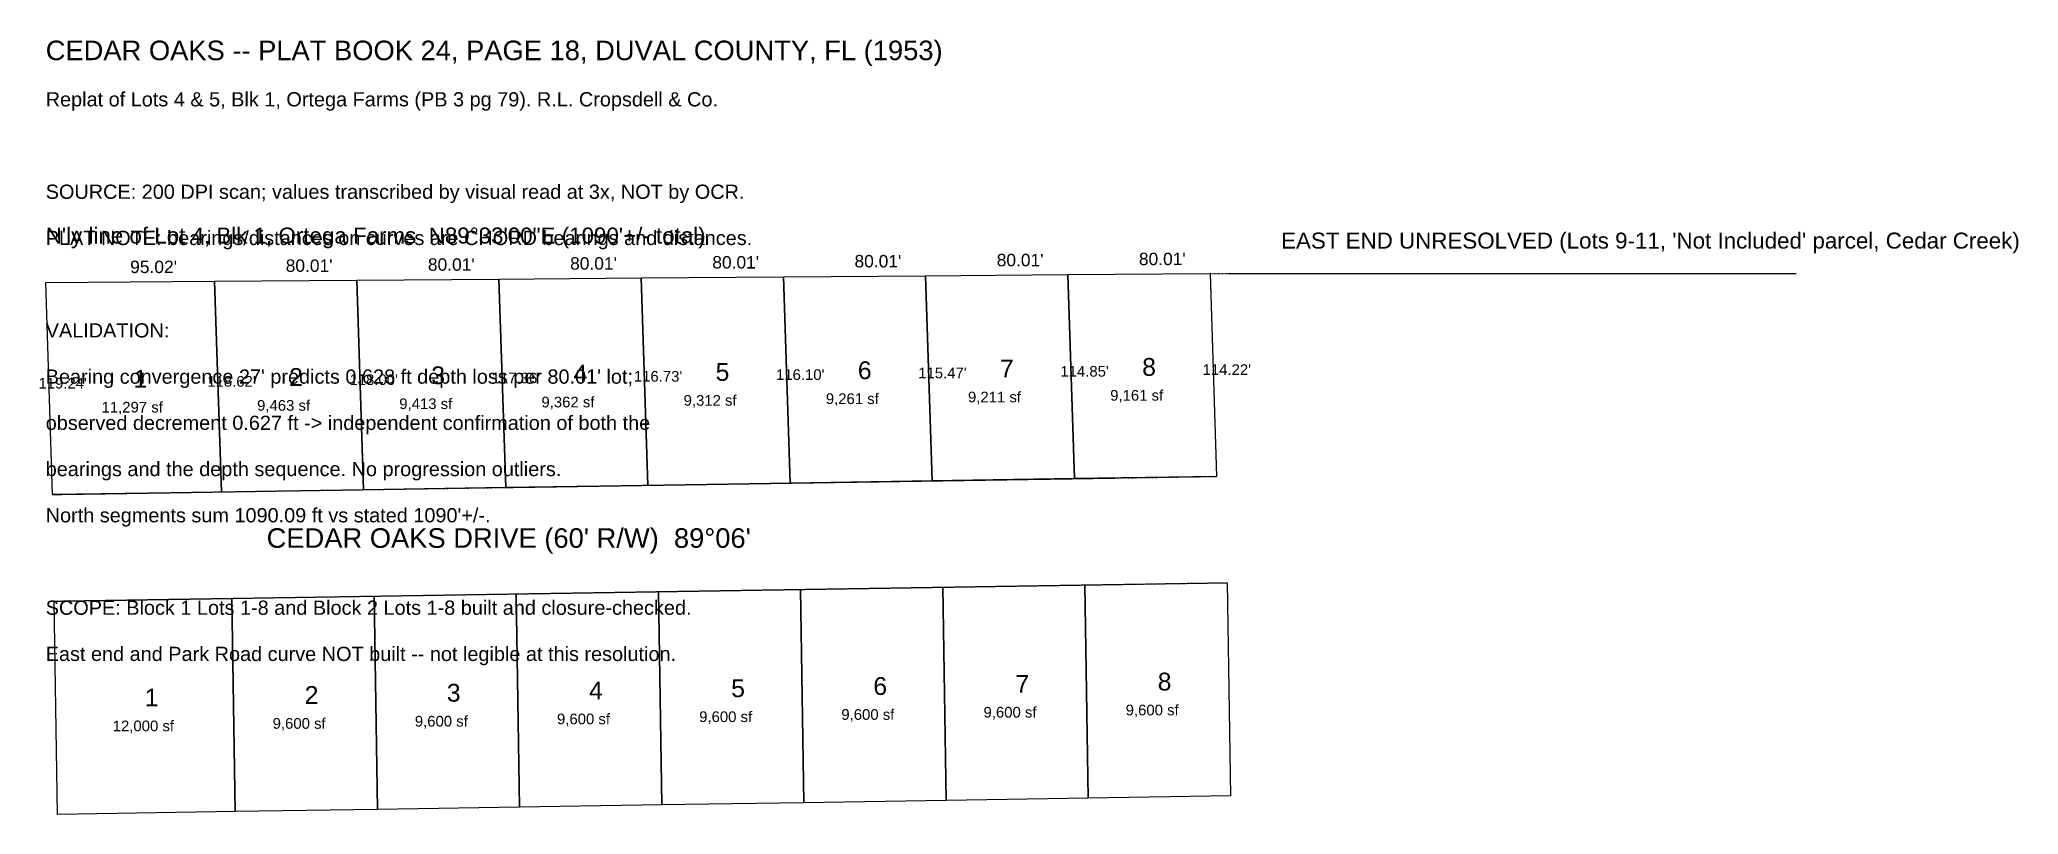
# Model space of a CAD drawing. Extents: x -3 to 1110, y -299 to 137.
import ezdxf

# ---------------------------------------------------------------- set-up
doc = ezdxf.new("R2010")
doc.units = 0
doc.linetypes.add('DASHED', pattern=[0.75, 0.5, -0.25])
for name, color, linetype in [('BOUNDARY', 7, 'CONTINUOUS'), ('DIM-LABELS', 3, 'CONTINUOUS'), ('LOT_LINE', 4, 'CONTINUOUS'), ('ROW_STREET', 2, 'DASHED'), ('TEXT-LABELS', 7, 'CONTINUOUS'), ('TITLEBLOCK', 2, 'CONTINUOUS'), ('UNRESOLVED', 1, 'DASHED')]:
    doc.layers.add(name, color=color, linetype=linetype)
doc.styles.get("Standard").update_dxf_attribs({"font": 'Arial'})

msp = doc.modelspace()

# ---------------------------------------------------------------- linework, layer by layer
at = {"layer": 'BOUNDARY'}
for p, q in [((0, 0), (95.0171, 0.7463)), ((95.0171, 0.7463), (175.0246, 1.3747)), ((175.0246, 1.3747), (255.0321, 2.0031)), ((255.0321, 2.0031), (335.0397, 2.6314)), ((335.0397, 2.6314), (415.0472, 3.2598)), ((415.0472, 3.2598), (495.0547, 3.8882)), ((495.0547, 3.8882), (575.0623, 4.5166)), ((575.0623, 4.5166), (655.0698, 5.145))]:
    msp.add_line(p, q, dxfattribs=at)
at = {"layer": 'LOT_LINE'}
for p, q in [((0, 0), (95.0171, 0.7463)), ((3.8148, -119.179), (0, 0)), ((95.0171, 0.7463), (175.0246, 1.3747)), ((95.0171, 0.7463), (98.812, -117.813)), ((98.812, -117.813), (95.0171, 0.7463)), ((175.0246, 1.3747), (255.0321, 2.0031)), ((175.0246, 1.3747), (178.7997, -116.5649)), ((178.7997, -116.5649), (175.0246, 1.3747)), ((255.0321, 2.0031), (335.0397, 2.6314)), ((255.0321, 2.0031), (258.7867, -115.2969)), ((258.7867, -115.2969), (255.0321, 2.0031)), ((335.0397, 2.6314), (415.0472, 3.2598)), ((335.0397, 2.6314), (338.7741, -114.0388)), ((338.7741, -114.0388), (335.0397, 2.6314)), ((415.0472, 3.2598), (495.0547, 3.8882)), ((415.0472, 3.2598), (418.7615, -112.7807)), ((418.7615, -112.7807), (415.0472, 3.2598)), ((495.0547, 3.8882), (575.0623, 4.5166)), ((495.0547, 3.8882), (498.7489, -111.5227)), ((498.7489, -111.5227), (495.0547, 3.8882)), ((575.0623, 4.5166), (655.0698, 5.145)), ((575.0623, 4.5166), (578.7366, -110.2746)), ((578.7366, -110.2746), (575.0623, 4.5166)), ((655.0698, 5.145), (658.7239, -109.0165)), ((578.7366, -110.2746), (498.7489, -111.5227)), ((658.7239, -109.0165), (578.7366, -110.2746)), ((98.812, -117.813), (3.8148, -119.179)), ((178.7997, -116.5649), (98.812, -117.813)), ((258.7867, -115.2969), (178.7997, -116.5649)), ((338.7741, -114.0388), (258.7867, -115.2969)), ((418.7615, -112.7807), (338.7741, -114.0388)), ((498.7489, -111.5227), (418.7615, -112.7807)), ((4.7572, -179.1716), (104.7449, -177.6008)), ((104.7449, -177.6008), (184.735, -176.3442)), ((104.7449, -177.6008), (106.6297, -297.586)), ((106.6297, -297.586), (104.7449, -177.6008)), ((184.735, -176.3442), (264.7251, -175.0877)), ((184.735, -176.3442), (186.6199, -296.3294)), ((186.6199, -296.3294), (184.735, -176.3442)), ((264.7251, -175.0877), (344.7152, -173.8311)), ((264.7251, -175.0877), (266.61, -295.0729)), ((266.61, -295.0729), (264.7251, -175.0877)), ((344.7152, -173.8311), (424.7054, -172.5745)), ((344.7152, -173.8311), (346.6001, -293.8163)), ((346.6001, -293.8163), (344.7152, -173.8311)), ((424.7054, -172.5745), (504.6955, -171.3179)), ((424.7054, -172.5745), (426.5903, -292.5597)), ((426.5903, -292.5597), (424.7054, -172.5745)), ((504.6955, -171.3179), (584.6856, -170.0613)), ((504.6955, -171.3179), (506.5804, -291.3031)), ((506.5804, -291.3031), (504.6955, -171.3179)), ((584.6856, -170.0613), (664.6758, -168.8047)), ((584.6856, -170.0613), (586.5705, -290.0465)), ((586.5705, -290.0465), (584.6856, -170.0613)), ((664.6758, -168.8047), (666.5606, -288.7899)), ((6.6421, -299.1568), (4.7572, -179.1716)), ((666.5606, -288.7899), (586.5705, -290.0465)), ((106.6297, -297.586), (6.6421, -299.1568)), ((186.6199, -296.3294), (106.6297, -297.586)), ((266.61, -295.0729), (186.6199, -296.3294)), ((346.6001, -293.8163), (266.61, -295.0729)), ((426.5903, -292.5597), (346.6001, -293.8163)), ((506.5804, -291.3031), (426.5903, -292.5597)), ((586.5705, -290.0465), (506.5804, -291.3031))]:
    msp.add_line(p, q, dxfattribs=at)
at = {"layer": 'ROW_STREET'}
for p, q in [((3.8148, -119.179), (658.7239, -109.0165)), ((4.7572, -179.1716), (664.6758, -168.8047))]:
    msp.add_line(p, q, dxfattribs=at)
at = {"layer": 'UNRESOLVED'}
msp.add_line((655.0698, 5.145), (985.0698, 5.145), dxfattribs=at)

# ---------------------------------------------------------------- texts
at = {"layer": 'DIM-LABELS'}
for s, height, p in [('N\'ly line of Lot 4, Blk 1, Ortega Farms  N89%%d33\'00"E (1090\'+/- total)', 9, (0, 22)), ("95.02'", 7, (47.5085, 5.3731)), ("80.01'", 7, (135.0208, 6.0605)), ("80.01'", 7, (215.0284, 6.6889)), ("80.01'", 7, (295.0359, 7.3173)), ("80.01'", 7, (375.0434, 7.9456)), ("80.01'", 7, (455.051, 8.574)), ("80.01'", 7, (535.0585, 9.2024)), ("80.01'", 7, (615.066, 9.8308)), ("119.24'", 6, (-4.0926, -59.5895)), ("118.62'", 6, (90.9145, -58.5334)), ("118.00'", 6, (170.9121, -57.5951)), ("117.36'", 6, (250.9094, -56.6469)), ("116.73'", 6, (330.9069, -55.7037)), ("116.10'", 6, (410.9043, -54.7604)), ("115.47'", 6, (490.9018, -53.8172)), ("114.85'", 6, (570.8994, -52.879)), ("114.22'", 6, (650.8969, -51.9358))]:
    msp.add_text(s, height=height, dxfattribs=at).set_placement(p)
at = {"layer": 'ROW_STREET'}
msp.add_text("CEDAR OAKS DRIVE (60' R/W)  89%%d06'", height=11, dxfattribs=at).set_placement((124.286, -149.1753))
at = {"layer": 'TEXT-LABELS'}
for s, height, p in [('6', 10, (456.9031, -54.2888)), ('7', 10, (536.9006, -53.3481)), ('8', 10, (616.8981, -52.4074)), ('1', 10, (49.411, -59.0614)), ('2', 10, (136.9133, -58.0642)), ('3', 10, (216.9108, -57.121)), ('4', 10, (296.9082, -56.1753)), ('5', 10, (376.9056, -55.2321)), ('11,297 sf', 6, (31.411, -73.0614)), ('9,463 sf', 6, (118.9133, -72.0642)), ('9,413 sf', 6, (198.9108, -71.121)), ('9,362 sf', 6, (278.9082, -70.1753)), ('9,312 sf', 6, (358.9056, -69.2321)), ('9,261 sf', 6, (438.9031, -68.2888)), ('9,211 sf', 6, (518.9006, -67.3481)), ('9,161 sf', 6, (598.8981, -66.4074)), ('6', 10, (465.6429, -231.9388)), ('7', 10, (545.633, -230.6822)), ('8', 10, (625.6231, -229.4256)), ('1', 10, (55.6935, -238.3788)), ('2', 10, (145.6824, -236.9651)), ('3', 10, (225.6725, -235.7085)), ('4', 10, (305.6626, -234.452)), ('5', 10, (385.6528, -233.1954)), ('9,600 sf', 6, (127.6824, -250.9651)), ('9,600 sf', 6, (207.6725, -249.7085)), ('9,600 sf', 6, (287.6626, -248.452)), ('9,600 sf', 6, (367.6528, -247.1954)), ('9,600 sf', 6, (447.6429, -245.9388)), ('9,600 sf', 6, (527.633, -244.6822)), ('9,600 sf', 6, (607.6231, -243.4256)), ('12,000 sf', 6, (37.6935, -252.3788))]:
    msp.add_text(s, height=height, dxfattribs=at).set_placement(p)
at = {"layer": 'TITLEBLOCK'}
for s, height, p in [('CEDAR OAKS -- PLAT BOOK 24, PAGE 18, DUVAL COUNTY, FL (1953)', 11, (0, 125.145)), ('Replat of Lots 4 & 5, Blk 1, Ortega Farms (PB 3 pg 79). R.L. Cropsdell & Co.', 8, (0, 99.145)), ('SOURCE: 200 DPI scan; values transcribed by visual read at 3x, NOT by OCR.', 8, (0, 47.145)), ('PLAT NOTE: bearings/distances on curves are CHORD bearings and distances.', 8, (0, 21.145)), ('VALIDATION:', 8, (0, -30.855)), ("Bearing convergence 27' predicts 0.628 ft depth loss per 80.01' lot;", 8, (0, -56.855)), ('observed decrement 0.627 ft -> independent confirmation of both the', 8, (0, -82.855)), ('bearings and the depth sequence. No progression outliers.', 8, (0, -108.855)), ("North segments sum 1090.09 ft vs stated 1090'+/-.", 8, (0, -134.855)), ('SCOPE: Block 1 Lots 1-8 and Block 2 Lots 1-8 built and closure-checked.', 8, (0, -186.855)), ('East end and Park Road curve NOT built -- not legible at this resolution.', 8, (0, -212.855))]:
    msp.add_text(s, height=height, dxfattribs=at).set_placement(p)
at = {"layer": 'UNRESOLVED'}
msp.add_text("EAST END UNRESOLVED (Lots 9-11, 'Not Included' parcel, Cedar Creek)", height=9, dxfattribs=at).set_placement((695.0698, 19.145))

doc.saveas('drawing.dxf')
